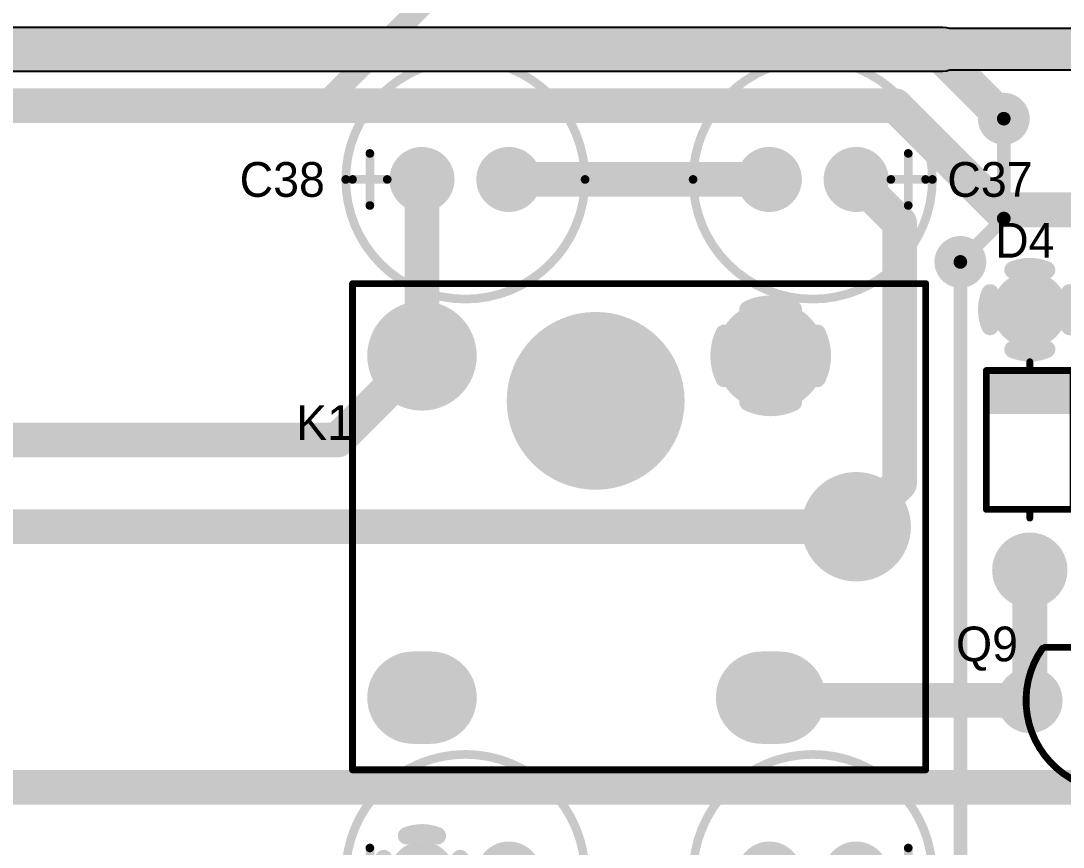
# Model space of a CAD drawing. Header units: millimetres. Extents: x 37 to 228, y -28 to 210.
# Drawn here: x 98.79 to 129.28, y 113.85 to 138.02 of the extents above; entities that cross this region are included whole.
import ezdxf

# ---------------------------------------------------------------- set-up
doc = ezdxf.new("R2010")
doc.units = ezdxf.units.MM
for name, color, linetype in [('BottomLayer', 5, 'Continuous'), ('BottomSolder', 6, 'Continuous'), ('InternalPlane1', 76, 'Continuous'), ('InternalPlane2', 16, 'Continuous'), ('MultiLayer', 9, 'Continuous'), ('TopLayer', 1, 'Continuous'), ('TopOverlay', 2, 'Continuous'), ('TopSolder', 216, 'Continuous')]:
    doc.layers.add(name, color=color, linetype=linetype)

# ---------------------------------------------------------------- blocks, each defined once
blk = doc.blocks.new('TO_92_M_65')
at = {"layer": 'BottomLayer', "const_width": 0.762}
for points in [[(-2.921, 0, 1), (-2.159, 0, 1)], [(-0.381, 0, 1), (0.381, 0, 1)], [(2.159, 0, 1), (2.921, 0, 1)]]:
    blk.add_lwpolyline(points, format="xyb", close=True, dxfattribs=at)
at = {"layer": 'BottomSolder', "const_width": 0.864}
for points in [[(-2.972, 0, 1), (-2.108, 0, 1)], [(-0.432, 0, 1), (0.432, 0, 1)], [(2.108, 0, 1), (2.972, 0, 1)]]:
    blk.add_lwpolyline(points, format="xyb", close=True, dxfattribs=at)
at = {"layer": 'InternalPlane1', "const_width": 0.508}
for points in [[(-2.994, 1.124, -0.19438), (-2.086, 1.124)], [(-3.664, -0.454, -0.19438), (-3.664, 0.454)], [(-1.416, 0.454, -0.19438), (-1.416, -0.454)], [(-2.086, -1.124, -0.19438), (-2.994, -1.124)]]:
    blk.add_lwpolyline(points, format="xyb", dxfattribs=at)
at = {"layer": 'InternalPlane1'}
for points, const_width in [([(-3.121, 1.124, 1), (-2.867, 1.124, 1)], 0.254), ([(-2.213, 1.124, 1), (-1.959, 1.124, 1)], 0.254), ([(-0.479, 0, 1), (0.479, 0, 1)], 0.958), ([(2.061, 0, 1), (3.019, 0, 1)], 0.958), ([(-3.791, 0.454, 1), (-3.537, 0.454, 1)], 0.254), ([(-1.543, 0.454, 1), (-1.289, 0.454, 1)], 0.254), ([(-3.791, -0.454, 1), (-3.537, -0.454, 1)], 0.254), ([(-1.543, -0.454, 1), (-1.289, -0.454, 1)], 0.254), ([(-3.121, -1.124, 1), (-2.867, -1.124, 1)], 0.254), ([(-2.213, -1.124, 1), (-1.959, -1.124, 1)], 0.254)]:
    blk.add_lwpolyline(points, format="xyb", close=True, dxfattribs=dict(at, const_width=const_width))
at = {"layer": 'InternalPlane2', "const_width": 0.958}
for points in [[(-3.019, 0, 1), (-2.061, 0, 1)], [(-0.479, 0, 1), (0.479, 0, 1)], [(2.061, 0, 1), (3.019, 0, 1)]]:
    blk.add_lwpolyline(points, format="xyb", close=True, dxfattribs=at)
at = {"layer": 'MultiLayer', "const_width": 0.762}
for points in [[(-2.921, 0, 1), (-2.159, 0, 1)], [(-0.381, 0, 1), (0.381, 0, 1)], [(2.159, 0, 1), (2.921, 0, 1)]]:
    blk.add_lwpolyline(points, format="xyb", close=True, dxfattribs=at)
at = {"layer": 'TopLayer', "const_width": 0.762}
for points in [[(-2.921, 0, 1), (-2.159, 0, 1)], [(-0.381, 0, 1), (0.381, 0, 1)], [(2.159, 0, 1), (2.921, 0, 1)]]:
    blk.add_lwpolyline(points, format="xyb", close=True, dxfattribs=at)
at = {"layer": 'TopOverlay', "const_width": 0.2}
blk.add_lwpolyline([(-2.171, -1.52, -1.920982), (2.171, -1.52)], format="xyb", dxfattribs=at)
at = {"layer": 'TopOverlay', "const_width": 0.1}
for points in [[(-2.221, -1.52, 1), (-2.121, -1.52, 1)], [(-2.15, -1.55, 1), (-2.05, -1.55, 1)], [(2.05, -1.55, 1), (2.15, -1.55, 1)], [(2.121, -1.52, 1), (2.221, -1.52, 1)]]:
    blk.add_lwpolyline(points, format="xyb", close=True, dxfattribs=at)
at = {"layer": 'TopOverlay', "const_width": 0.2}
blk.add_lwpolyline([(2.1, -1.55), (-2.1, -1.55)], dxfattribs=at)
at = {"layer": 'TopSolder', "const_width": 0.864}
for points in [[(-2.972, 0, 1), (-2.108, 0, 1)], [(-0.432, 0, 1), (0.432, 0, 1)], [(2.108, 0, 1), (2.972, 0, 1)]]:
    blk.add_lwpolyline(points, format="xyb", close=True, dxfattribs=at)
blk = doc.blocks.new('RELAY_JJM_72')
at = {"layer": 'BottomLayer', "const_width": 2.5}
for points in [[(2.75, 5), (2.25, 5)], [(12.95, 5), (12.45, 5)]]:
    blk.add_lwpolyline(points, dxfattribs=at)
at = {"layer": 'BottomLayer'}
for points, const_width in [([(1.625, 5, 1), (2.875, 5, 1)], 1.25), ([(2.125, 5, 1), (3.375, 5, 1)], 1.25), ([(11.825, 5, 1), (13.075, 5, 1)], 1.25), ([(12.325, 5, 1), (13.575, 5, 1)], 1.25), ([(-0.75, 0, 1), (0.75, 0, 1)], 1.5), ([(1.75, -5, 1), (3.25, -5, 1)], 1.5), ([(11.95, -5, 1), (13.45, -5, 1)], 1.5)]:
    blk.add_lwpolyline(points, format="xyb", close=True, dxfattribs=dict(at, const_width=const_width))
at = {"layer": 'BottomSolder', "const_width": 2.703}
for points in [[(2.75, 5), (2.25, 5)], [(12.95, 5), (12.45, 5)]]:
    blk.add_lwpolyline(points, dxfattribs=at)
at = {"layer": 'BottomSolder'}
for points, const_width in [([(1.574, 5, 1), (2.926, 5, 1)], 1.352), ([(2.074, 5, 1), (3.426, 5, 1)], 1.352), ([(11.774, 5, 1), (13.126, 5, 1)], 1.352), ([(12.274, 5, 1), (13.626, 5, 1)], 1.352), ([(-0.801, 0, 1), (0.801, 0, 1)], 1.602), ([(1.699, -5, 1), (3.301, -5, 1)], 1.602), ([(11.899, -5, 1), (13.501, -5, 1)], 1.602)]:
    blk.add_lwpolyline(points, format="xyb", close=True, dxfattribs=dict(at, const_width=const_width))
at = {"layer": 'InternalPlane1', "const_width": 1.258}
for points in [[(1.871, 5, 1), (3.129, 5, 1)], [(12.071, 5, 1), (13.329, 5, 1)], [(-0.629, 0, 1), (0.629, 0, 1)], [(1.871, -5, 1), (3.129, -5, 1)], [(12.071, -5, 1), (13.329, -5, 1)]]:
    blk.add_lwpolyline(points, format="xyb", close=True, dxfattribs=at)
at = {"layer": 'InternalPlane2'}
for points, const_width in [([(1.871, 5, 1), (3.129, 5, 1)], 1.258), ([(12.071, 5, 1), (13.329, 5, 1)], 1.258), ([(-0.629, 0, 1), (0.629, 0, 1)], 1.258), ([(1.71, -3.641, 1), (1.964, -3.641, 1)], 0.254), ([(3.036, -3.641, 1), (3.29, -3.641, 1)], 0.254), ([(12.071, -5, 1), (13.329, -5, 1)], 1.258), ([(1.014, -4.337, 1), (1.268, -4.337, 1)], 0.254), ([(3.732, -4.337, 1), (3.986, -4.337, 1)], 0.254), ([(1.014, -5.663, 1), (1.268, -5.663, 1)], 0.254), ([(3.732, -5.663, 1), (3.986, -5.663, 1)], 0.254), ([(1.71, -6.359, 1), (1.964, -6.359, 1)], 0.254), ([(3.036, -6.359, 1), (3.29, -6.359, 1)], 0.254)]:
    blk.add_lwpolyline(points, format="xyb", close=True, dxfattribs=dict(at, const_width=const_width))
at = {"layer": 'InternalPlane2', "const_width": 0.508}
for points in [[(1.837, -3.641, -0.230868), (3.163, -3.641)], [(1.141, -5.663, -0.230868), (1.141, -4.337)], [(3.859, -4.337, -0.230868), (3.859, -5.663)], [(3.163, -6.359, -0.230868), (1.837, -6.359)]]:
    blk.add_lwpolyline(points, format="xyb", dxfattribs=at)
at = {"layer": 'MultiLayer', "const_width": 2.5}
for points in [[(2.75, 5), (2.25, 5)], [(12.95, 5), (12.45, 5)]]:
    blk.add_lwpolyline(points, dxfattribs=at)
at = {"layer": 'MultiLayer'}
for points, const_width in [([(1.625, 5, 1), (2.875, 5, 1)], 1.25), ([(2.125, 5, 1), (3.375, 5, 1)], 1.25), ([(11.825, 5, 1), (13.075, 5, 1)], 1.25), ([(12.325, 5, 1), (13.575, 5, 1)], 1.25), ([(-0.75, 0, 1), (0.75, 0, 1)], 1.5), ([(1.75, -5, 1), (3.25, -5, 1)], 1.5), ([(11.95, -5, 1), (13.45, -5, 1)], 1.5)]:
    blk.add_lwpolyline(points, format="xyb", close=True, dxfattribs=dict(at, const_width=const_width))
at = {"layer": 'TopLayer', "const_width": 2.5}
for points in [[(2.75, 5), (2.25, 5)], [(12.95, 5), (12.45, 5)]]:
    blk.add_lwpolyline(points, dxfattribs=at)
at = {"layer": 'TopLayer'}
for points, const_width in [([(1.625, 5, 1), (2.875, 5, 1)], 1.25), ([(2.125, 5, 1), (3.375, 5, 1)], 1.25), ([(11.825, 5, 1), (13.075, 5, 1)], 1.25), ([(12.325, 5, 1), (13.575, 5, 1)], 1.25), ([(-0.75, 0, 1), (0.75, 0, 1)], 1.5), ([(1.75, -5, 1), (3.25, -5, 1)], 1.5), ([(11.95, -5, 1), (13.45, -5, 1)], 1.5)]:
    blk.add_lwpolyline(points, format="xyb", close=True, dxfattribs=dict(at, const_width=const_width))
at = {"layer": 'TopOverlay', "const_width": 0.2}
for points in [[(-2.032, 7.112), (-2.032, -7.112)], [(14.732, 7.112), (-2.032, 7.112)], [(14.732, 7.112), (14.732, -7.112)], [(14.732, -7.112), (-2.032, -7.112)]]:
    blk.add_lwpolyline(points, dxfattribs=at)
at = {"layer": 'TopOverlay', "const_width": 0.1}
for points in [[(-2.082, 7.112, 1), (-1.982, 7.112, 1)], [(-2.082, 7.112, 1), (-1.982, 7.112, 1)], [(14.682, 7.112, 1), (14.782, 7.112, 1)], [(14.682, 7.112, 1), (14.782, 7.112, 1)], [(-2.082, -7.112, 1), (-1.982, -7.112, 1)], [(-2.082, -7.112, 1), (-1.982, -7.112, 1)], [(14.682, -7.112, 1), (14.782, -7.112, 1)], [(14.682, -7.112, 1), (14.782, -7.112, 1)]]:
    blk.add_lwpolyline(points, format="xyb", close=True, dxfattribs=at)
at = {"layer": 'TopSolder', "const_width": 2.703}
for points in [[(2.75, 5), (2.25, 5)], [(12.95, 5), (12.45, 5)]]:
    blk.add_lwpolyline(points, dxfattribs=at)
at = {"layer": 'TopSolder'}
for points, const_width in [([(1.574, 5, 1), (2.926, 5, 1)], 1.352), ([(2.074, 5, 1), (3.426, 5, 1)], 1.352), ([(11.774, 5, 1), (13.126, 5, 1)], 1.352), ([(12.274, 5, 1), (13.626, 5, 1)], 1.352), ([(-0.801, 0, 1), (0.801, 0, 1)], 1.602), ([(1.699, -5, 1), (3.301, -5, 1)], 1.602), ([(11.899, -5, 1), (13.501, -5, 1)], 1.602)]:
    blk.add_lwpolyline(points, format="xyb", close=True, dxfattribs=dict(at, const_width=const_width))
blk = doc.blocks.new('DIODE_0_3_80')
at = {"layer": 'BottomLayer', "const_width": 1}
for points in [[(-4.31, 0, 1), (-3.31, 0, 1)], [(3.31, 0, 1), (4.31, 0, 1)]]:
    blk.add_lwpolyline(points, format="xyb", close=True, dxfattribs=at)
at = {"layer": 'BottomSolder', "const_width": 1.102}
for points in [[(-4.361, 0, 1), (-3.259, 0, 1)], [(3.259, 0, 1), (4.361, 0, 1)]]:
    blk.add_lwpolyline(points, format="xyb", close=True, dxfattribs=at)
at = {"layer": 'InternalPlane1', "const_width": 1.008}
for points in [[(-4.314, 0, 1), (-3.306, 0, 1)], [(3.306, 0, 1), (4.314, 0, 1)]]:
    blk.add_lwpolyline(points, format="xyb", close=True, dxfattribs=at)
at = {"layer": 'InternalPlane2', "const_width": 0.508}
for points in [[(-4.303, 1.162, -0.203452), (-3.317, 1.162)], [(-4.972, -0.493, -0.203452), (-4.972, 0.493)], [(-2.648, 0.493, -0.203452), (-2.648, -0.493)], [(-3.317, -1.162, -0.203452), (-4.303, -1.162)]]:
    blk.add_lwpolyline(points, format="xyb", dxfattribs=at)
at = {"layer": 'InternalPlane2'}
for points, const_width in [([(-4.43, 1.162, 1), (-4.176, 1.162, 1)], 0.254), ([(-3.444, 1.162, 1), (-3.19, 1.162, 1)], 0.254), ([(3.306, 0, 1), (4.314, 0, 1)], 1.008), ([(-5.099, 0.493, 1), (-4.845, 0.493, 1)], 0.254), ([(-2.775, 0.493, 1), (-2.521, 0.493, 1)], 0.254), ([(-5.099, -0.493, 1), (-4.845, -0.493, 1)], 0.254), ([(-2.775, -0.493, 1), (-2.521, -0.493, 1)], 0.254), ([(-4.43, -1.162, 1), (-4.176, -1.162, 1)], 0.254), ([(-3.444, -1.162, 1), (-3.19, -1.162, 1)], 0.254)]:
    blk.add_lwpolyline(points, format="xyb", close=True, dxfattribs=dict(at, const_width=const_width))
at = {"layer": 'MultiLayer', "const_width": 1}
for points in [[(-4.31, 0, 1), (-3.31, 0, 1)], [(3.31, 0, 1), (4.31, 0, 1)]]:
    blk.add_lwpolyline(points, format="xyb", close=True, dxfattribs=at)
at = {"layer": 'TopLayer', "const_width": 1}
for points in [[(-4.31, 0, 1), (-3.31, 0, 1)], [(3.31, 0, 1), (4.31, 0, 1)]]:
    blk.add_lwpolyline(points, format="xyb", close=True, dxfattribs=at)
at = {"layer": 'TopOverlay', "const_width": 0.2}
for points in [[(-2.032, -1.27), (-2.032, 1.27)], [(2.032, 1.27), (-2.032, 1.27)], [(2.032, -1.27), (2.032, 1.27)], [(-2.032, 0), (-2.286, 0)], [(2.286, 0), (2.032, 0)], [(2.032, -1.27), (-2.032, -1.27)]]:
    blk.add_lwpolyline(points, dxfattribs=at)
at = {"layer": 'TopOverlay', "const_width": 0.1}
for points in [[(-2.082, 1.27, 1), (-1.982, 1.27, 1)], [(-2.082, 1.27, 1), (-1.982, 1.27, 1)], [(1.982, 1.27, 1), (2.082, 1.27, 1)], [(1.982, 1.27, 1), (2.082, 1.27, 1)], [(-2.336, 0, 1), (-2.236, 0, 1)], [(-2.082, 0, 1), (-1.982, 0, 1)], [(1.982, 0, 1), (2.082, 0, 1)], [(2.236, 0, 1), (2.336, 0, 1)], [(-2.082, -1.27, 1), (-1.982, -1.27, 1)], [(-2.082, -1.27, 1), (-1.982, -1.27, 1)], [(1.982, -1.27, 1), (2.082, -1.27, 1)], [(1.982, -1.27, 1), (2.082, -1.27, 1)]]:
    blk.add_lwpolyline(points, format="xyb", close=True, dxfattribs=at)
at = {"layer": 'TopOverlay'}
blk.add_solid([(-2.032, -1.27), (-0.762, -1.27), (-2.032, 1.27), (-0.762, 1.27)], dxfattribs=at)
at = {"layer": 'TopSolder', "const_width": 1.102}
for points in [[(-4.361, 0, 1), (-3.259, 0, 1)], [(3.259, 0, 1), (4.361, 0, 1)]]:
    blk.add_lwpolyline(points, format="xyb", close=True, dxfattribs=at)
blk = doc.blocks.new('CAP_0_1_109')
at = {"layer": 'BottomLayer', "const_width": 0.762}
for points in [[(-1.651, 0, 1), (-0.889, 0, 1)], [(0.889, 0, 1), (1.651, 0, 1)]]:
    blk.add_lwpolyline(points, format="xyb", close=True, dxfattribs=at)
at = {"layer": 'BottomSolder', "const_width": 0.864}
for points in [[(-1.702, 0, 1), (-0.838, 0, 1)], [(0.838, 0, 1), (1.702, 0, 1)]]:
    blk.add_lwpolyline(points, format="xyb", close=True, dxfattribs=at)
at = {"layer": 'InternalPlane1', "const_width": 0.952}
for points in [[(-1.746, 0, 1), (-0.794, 0, 1)], [(0.794, 0, 1), (1.746, 0, 1)]]:
    blk.add_lwpolyline(points, format="xyb", close=True, dxfattribs=at)
at = {"layer": 'InternalPlane2', "const_width": 0.952}
for points in [[(-1.746, 0, 1), (-0.794, 0, 1)], [(0.794, 0, 1), (1.746, 0, 1)]]:
    blk.add_lwpolyline(points, format="xyb", close=True, dxfattribs=at)
at = {"layer": 'MultiLayer', "const_width": 0.762}
for points in [[(-1.651, 0, 1), (-0.889, 0, 1)], [(0.889, 0, 1), (1.651, 0, 1)]]:
    blk.add_lwpolyline(points, format="xyb", close=True, dxfattribs=at)
at = {"layer": 'TopLayer', "const_width": 0.762}
for points in [[(-1.651, 0, 1), (-0.889, 0, 1)], [(0.889, 0, 1), (1.651, 0, 1)]]:
    blk.add_lwpolyline(points, format="xyb", close=True, dxfattribs=at)
at = {"layer": 'TopOverlay'}
for points, const_width in [([(3.5, 0, 1), (-3.5, 0, 1)], 0.254), ([(-2.857, 0.762, 1), (-2.731, 0.762, 1)], 0.127), ([(-3.564, 0, 1), (-3.437, 0, 1)], 0.127), ([(-3.365, 0, 1), (-3.239, 0, 1)], 0.127), ([(-2.349, 0, 1), (-2.223, 0, 1)], 0.127), ([(3.437, 0, 1), (3.564, 0, 1)], 0.127), ([(-2.857, -0.762, 1), (-2.731, -0.762, 1)], 0.127)]:
    blk.add_lwpolyline(points, format="xyb", close=True, dxfattribs=dict(at, const_width=const_width))
at = {"layer": 'TopOverlay', "const_width": 0.254}
for points in [[(-2.794, 0.762), (-2.794, -0.762)], [(-2.286, 0), (-3.302, 0)]]:
    blk.add_lwpolyline(points, dxfattribs=at)
at = {"layer": 'TopSolder', "const_width": 0.864}
for points in [[(-1.702, 0, 1), (-0.838, 0, 1)], [(0.838, 0, 1), (1.702, 0, 1)]]:
    blk.add_lwpolyline(points, format="xyb", close=True, dxfattribs=at)
blk = doc.blocks.new('CAP_0_1_110')
at = {"layer": 'BottomLayer', "const_width": 0.762}
for points in [[(-1.651, 0, 1), (-0.889, 0, 1)], [(0.889, 0, 1), (1.651, 0, 1)]]:
    blk.add_lwpolyline(points, format="xyb", close=True, dxfattribs=at)
at = {"layer": 'BottomSolder', "const_width": 0.864}
for points in [[(-1.702, 0, 1), (-0.838, 0, 1)], [(0.838, 0, 1), (1.702, 0, 1)]]:
    blk.add_lwpolyline(points, format="xyb", close=True, dxfattribs=at)
at = {"layer": 'InternalPlane1', "const_width": 0.952}
for points in [[(-1.746, 0, 1), (-0.794, 0, 1)], [(0.794, 0, 1), (1.746, 0, 1)]]:
    blk.add_lwpolyline(points, format="xyb", close=True, dxfattribs=at)
at = {"layer": 'InternalPlane2', "const_width": 0.952}
for points in [[(-1.746, 0, 1), (-0.794, 0, 1)], [(0.794, 0, 1), (1.746, 0, 1)]]:
    blk.add_lwpolyline(points, format="xyb", close=True, dxfattribs=at)
at = {"layer": 'MultiLayer', "const_width": 0.762}
for points in [[(-1.651, 0, 1), (-0.889, 0, 1)], [(0.889, 0, 1), (1.651, 0, 1)]]:
    blk.add_lwpolyline(points, format="xyb", close=True, dxfattribs=at)
at = {"layer": 'TopLayer', "const_width": 0.762}
for points in [[(-1.651, 0, 1), (-0.889, 0, 1)], [(0.889, 0, 1), (1.651, 0, 1)]]:
    blk.add_lwpolyline(points, format="xyb", close=True, dxfattribs=at)
at = {"layer": 'TopOverlay'}
for points, const_width in [([(3.5, 0, 1), (-3.5, 0, 1)], 0.254), ([(-2.857, 0.762, 1), (-2.731, 0.762, 1)], 0.127), ([(-3.564, 0, 1), (-3.437, 0, 1)], 0.127), ([(-3.365, 0, 1), (-3.239, 0, 1)], 0.127), ([(-2.349, 0, 1), (-2.223, 0, 1)], 0.127), ([(3.437, 0, 1), (3.564, 0, 1)], 0.127), ([(-2.857, -0.762, 1), (-2.731, -0.762, 1)], 0.127)]:
    blk.add_lwpolyline(points, format="xyb", close=True, dxfattribs=dict(at, const_width=const_width))
at = {"layer": 'TopOverlay', "const_width": 0.254}
for points in [[(-2.794, -0.762), (-2.794, 0.762)], [(-3.302, 0), (-2.286, 0)]]:
    blk.add_lwpolyline(points, dxfattribs=at)
at = {"layer": 'TopSolder', "const_width": 0.864}
for points in [[(-1.702, 0, 1), (-0.838, 0, 1)], [(0.838, 0, 1), (1.702, 0, 1)]]:
    blk.add_lwpolyline(points, format="xyb", close=True, dxfattribs=at)
blk = doc.blocks.new('CAP_0_1_117')
at = {"layer": 'BottomLayer', "const_width": 0.762}
for points in [[(-1.651, 0, 1), (-0.889, 0, 1)], [(0.889, 0, 1), (1.651, 0, 1)]]:
    blk.add_lwpolyline(points, format="xyb", close=True, dxfattribs=at)
at = {"layer": 'BottomSolder', "const_width": 0.864}
for points in [[(-1.702, 0, 1), (-0.838, 0, 1)], [(0.838, 0, 1), (1.702, 0, 1)]]:
    blk.add_lwpolyline(points, format="xyb", close=True, dxfattribs=at)
at = {"layer": 'InternalPlane1', "const_width": 0.952}
for points in [[(-1.746, 0, 1), (-0.794, 0, 1)], [(0.794, 0, 1), (1.746, 0, 1)]]:
    blk.add_lwpolyline(points, format="xyb", close=True, dxfattribs=at)
at = {"layer": 'InternalPlane2', "const_width": 0.952}
for points in [[(-1.746, 0, 1), (-0.794, 0, 1)], [(0.794, 0, 1), (1.746, 0, 1)]]:
    blk.add_lwpolyline(points, format="xyb", close=True, dxfattribs=at)
at = {"layer": 'MultiLayer', "const_width": 0.762}
for points in [[(-1.651, 0, 1), (-0.889, 0, 1)], [(0.889, 0, 1), (1.651, 0, 1)]]:
    blk.add_lwpolyline(points, format="xyb", close=True, dxfattribs=at)
at = {"layer": 'TopLayer', "const_width": 0.762}
for points in [[(-1.651, 0, 1), (-0.889, 0, 1)], [(0.889, 0, 1), (1.651, 0, 1)]]:
    blk.add_lwpolyline(points, format="xyb", close=True, dxfattribs=at)
at = {"layer": 'TopOverlay'}
for points, const_width in [([(3.5, 0, 1), (-3.5, 0, 1)], 0.254), ([(-2.857, 0.762, 1), (-2.731, 0.762, 1)], 0.127), ([(-3.564, 0, 1), (-3.437, 0, 1)], 0.127), ([(-3.365, 0, 1), (-3.239, 0, 1)], 0.127), ([(-2.349, 0, 1), (-2.223, 0, 1)], 0.127), ([(3.437, 0, 1), (3.564, 0, 1)], 0.127), ([(-2.857, -0.762, 1), (-2.731, -0.762, 1)], 0.127)]:
    blk.add_lwpolyline(points, format="xyb", close=True, dxfattribs=dict(at, const_width=const_width))
at = {"layer": 'TopOverlay', "const_width": 0.254}
for points in [[(-2.794, 0.762), (-2.794, -0.762)], [(-2.286, 0), (-3.302, 0)]]:
    blk.add_lwpolyline(points, dxfattribs=at)
at = {"layer": 'TopSolder', "const_width": 0.864}
for points in [[(-1.702, 0, 1), (-0.838, 0, 1)], [(0.838, 0, 1), (1.702, 0, 1)]]:
    blk.add_lwpolyline(points, format="xyb", close=True, dxfattribs=at)
blk = doc.blocks.new('CAP_0_1_118')
at = {"layer": 'BottomLayer', "const_width": 0.762}
for points in [[(-1.651, 0, 1), (-0.889, 0, 1)], [(0.889, 0, 1), (1.651, 0, 1)]]:
    blk.add_lwpolyline(points, format="xyb", close=True, dxfattribs=at)
at = {"layer": 'BottomSolder', "const_width": 0.864}
for points in [[(-1.702, 0, 1), (-0.838, 0, 1)], [(0.838, 0, 1), (1.702, 0, 1)]]:
    blk.add_lwpolyline(points, format="xyb", close=True, dxfattribs=at)
at = {"layer": 'InternalPlane1', "const_width": 0.952}
for points in [[(-1.746, 0, 1), (-0.794, 0, 1)], [(0.794, 0, 1), (1.746, 0, 1)]]:
    blk.add_lwpolyline(points, format="xyb", close=True, dxfattribs=at)
at = {"layer": 'InternalPlane2', "const_width": 0.508}
for points in [[(-1.722, 1.119, -0.19438), (-0.818, 1.119)], [(-2.389, -0.452, -0.19438), (-2.389, 0.452)], [(-0.151, 0.452, -0.19438), (-0.151, -0.452)], [(-0.818, -1.119, -0.19438), (-1.722, -1.119)]]:
    blk.add_lwpolyline(points, format="xyb", dxfattribs=at)
at = {"layer": 'InternalPlane2'}
for points, const_width in [([(-1.849, 1.119, 1), (-1.595, 1.119, 1)], 0.254), ([(-0.945, 1.119, 1), (-0.691, 1.119, 1)], 0.254), ([(0.794, 0, 1), (1.746, 0, 1)], 0.952), ([(-2.516, 0.452, 1), (-2.262, 0.452, 1)], 0.254), ([(-0.278, 0.452, 1), (-0.024, 0.452, 1)], 0.254), ([(-2.516, -0.452, 1), (-2.262, -0.452, 1)], 0.254), ([(-0.278, -0.452, 1), (-0.024, -0.452, 1)], 0.254), ([(-1.849, -1.119, 1), (-1.595, -1.119, 1)], 0.254), ([(-0.945, -1.119, 1), (-0.691, -1.119, 1)], 0.254)]:
    blk.add_lwpolyline(points, format="xyb", close=True, dxfattribs=dict(at, const_width=const_width))
at = {"layer": 'MultiLayer', "const_width": 0.762}
for points in [[(-1.651, 0, 1), (-0.889, 0, 1)], [(0.889, 0, 1), (1.651, 0, 1)]]:
    blk.add_lwpolyline(points, format="xyb", close=True, dxfattribs=at)
at = {"layer": 'TopLayer', "const_width": 0.762}
for points in [[(-1.651, 0, 1), (-0.889, 0, 1)], [(0.889, 0, 1), (1.651, 0, 1)]]:
    blk.add_lwpolyline(points, format="xyb", close=True, dxfattribs=at)
at = {"layer": 'TopOverlay'}
for points, const_width in [([(3.5, 0, 1), (-3.5, 0, 1)], 0.254), ([(-2.857, 0.762, 1), (-2.731, 0.762, 1)], 0.127), ([(-3.564, 0, 1), (-3.437, 0, 1)], 0.127), ([(-3.365, 0, 1), (-3.239, 0, 1)], 0.127), ([(-2.349, 0, 1), (-2.223, 0, 1)], 0.127), ([(3.437, 0, 1), (3.564, 0, 1)], 0.127), ([(-2.857, -0.762, 1), (-2.731, -0.762, 1)], 0.127)]:
    blk.add_lwpolyline(points, format="xyb", close=True, dxfattribs=dict(at, const_width=const_width))
at = {"layer": 'TopOverlay', "const_width": 0.254}
for points in [[(-2.794, -0.762), (-2.794, 0.762)], [(-3.302, 0), (-2.286, 0)]]:
    blk.add_lwpolyline(points, dxfattribs=at)
at = {"layer": 'TopSolder', "const_width": 0.864}
for points in [[(-1.702, 0, 1), (-0.838, 0, 1)], [(0.838, 0, 1), (1.702, 0, 1)]]:
    blk.add_lwpolyline(points, format="xyb", close=True, dxfattribs=at)

msp = doc.modelspace()

# ---------------------------------------------------------------- linework, layer by layer
at = {"layer": 'BottomLayer'}
for points, const_width in [([(107.472, 135.412), (111.79, 139.73)], 0.635), ([(68.991, 135.412), (107.472, 135.412)], 0.635), ([(127.538, 132.237), (127.538, 135.158)], 0.4), ([(110.52, 128.22), (110.52, 133.38)], 1.016), ([(113.06, 133.38), (120.68, 133.38)], 1.016), ([(123.22, 133.38), (124.49, 132.11)], 1.016), ([(124.49, 124.49), (124.49, 132.11)], 1.016), ([(126.268, 130.967), (127.538, 132.237)], 0.4), ([(108.06, 125.76), (110.52, 128.22)], 1.016), ([(95.28, 125.76), (108.06, 125.76)], 1.016), ([(123.22, 123.22), (124.49, 124.49)], 1.016), ([(96.423, 123.22), (123.22, 123.22)], 1.016), ([(128.3, 118.14), (128.3, 121.95)], 1.016), ([(120.72, 118.22), (120.8, 118.14)], 1.016), ([(120.8, 118.14), (128.3, 118.14)], 1.016), ([(95.28, 115.6), (163.86, 115.6)], 1.016)]:
    msp.add_lwpolyline(points, dxfattribs=dict(at, const_width=const_width))
for points, const_width in [([(107.313, 135.412, 1), (107.631, 135.412, 1)], 0.318), ([(107.313, 135.412, 1), (107.631, 135.412, 1)], 0.318), ([(127.338, 135.158, 1), (127.738, 135.158, 1)], 0.4), ([(127.438, 135.158, 1), (127.638, 135.158, 1)], 0.2), ([(110.266, 133.38, 1), (110.774, 133.38, 1)], 0.508), ([(112.806, 133.38, 1), (113.314, 133.38, 1)], 0.508), ([(120.426, 133.38, 1), (120.934, 133.38, 1)], 0.508), ([(122.966, 133.38, 1), (123.474, 133.38, 1)], 0.508), ([(124.236, 132.11, 1), (124.744, 132.11, 1)], 0.508), ([(124.236, 132.11, 1), (124.744, 132.11, 1)], 0.508), ([(127.438, 132.237, 1), (127.638, 132.237, 1)], 0.2), ([(127.438, 132.237, 1), (127.638, 132.237, 1)], 0.2), ([(126.068, 130.967, 1), (126.468, 130.967, 1)], 0.4), ([(126.168, 130.967, 1), (126.368, 130.967, 1)], 0.2), ([(114.35, 126.903, 1), (116.85, 126.903, 1)], 2.5), ([(110.266, 128.22, 1), (110.774, 128.22, 1)], 0.508), ([(110.266, 128.22, 1), (110.774, 128.22, 1)], 0.508), ([(107.806, 125.76, 1), (108.314, 125.76, 1)], 0.508), ([(107.806, 125.76, 1), (108.314, 125.76, 1)], 0.508), ([(124.236, 124.49, 1), (124.744, 124.49, 1)], 0.508), ([(124.236, 124.49, 1), (124.744, 124.49, 1)], 0.508), ([(122.966, 123.22, 1), (123.474, 123.22, 1)], 0.508), ([(122.966, 123.22, 1), (123.474, 123.22, 1)], 0.508), ([(128.046, 121.95, 1), (128.554, 121.95, 1)], 0.508), ([(120.466, 118.22, 1), (120.974, 118.22, 1)], 0.508), ([(120.546, 118.14, 1), (121.054, 118.14, 1)], 0.508), ([(120.546, 118.14, 1), (121.054, 118.14, 1)], 0.508), ([(128.046, 118.14, 1), (128.554, 118.14, 1)], 0.508), ([(128.046, 118.14, 1), (128.554, 118.14, 1)], 0.508)]:
    msp.add_lwpolyline(points, format="xyb", close=True, dxfattribs=dict(at, const_width=const_width))
at = {"layer": 'BottomSolder', "const_width": 2.602}
msp.add_lwpolyline([(114.299, 126.903, 1), (116.901, 126.903, 1)], format="xyb", close=True, dxfattribs=at)
at = {"layer": 'InternalPlane1'}
for points, const_width in [([(127.159, 135.158, 1), (127.917, 135.158, 1)], 0.758), ([(125.889, 130.967, 1), (126.647, 130.967, 1)], 0.758), ([(114.596, 126.903, 1), (116.604, 126.903, 1)], 2.008)]:
    msp.add_lwpolyline(points, format="xyb", close=True, dxfattribs=dict(at, const_width=const_width))
at = {"layer": 'InternalPlane2'}
for p, q in [((125.76, 137.827), (73.057, 137.827)), ((125.86, 137.819), (125.76, 137.827)), ((125.957, 137.796), (125.86, 137.819)), ((125.966, 137.792), (125.957, 137.796)), ((138.46, 137.792), (125.966, 137.792)), ((72.42, 136.553), (125.76, 136.553)), ((125.76, 136.553), (125.86, 136.561)), ((125.86, 136.561), (125.957, 136.584)), ((125.957, 136.584), (125.966, 136.588)), ((125.966, 136.588), (137.858, 136.588))]:
    msp.add_line(p, q, dxfattribs=at)
for points, const_width in [([(72.42, 137.19), (125.76, 137.19)], 1.27), ([(125.76, 137.19), (138.46, 137.19)], 1.2)]:
    msp.add_lwpolyline(points, dxfattribs=dict(at, const_width=const_width))
for points, const_width in [([(125.442, 137.19, 1), (126.077, 137.19, 1)], 0.635), ([(125.46, 137.19, 1), (126.06, 137.19, 1)], 0.6), ([(127.159, 135.158, 1), (127.917, 135.158, 1)], 0.758), ([(125.889, 130.967, 1), (126.647, 130.967, 1)], 0.758), ([(114.596, 126.903, 1), (116.604, 126.903, 1)], 2.008)]:
    msp.add_lwpolyline(points, format="xyb", close=True, dxfattribs=dict(at, const_width=const_width))
at = {"layer": 'MultiLayer'}
for points, const_width in [([(127.338, 135.158, 1), (127.738, 135.158, 1)], 0.4), ([(126.068, 130.967, 1), (126.468, 130.967, 1)], 0.4), ([(114.35, 126.903, 1), (116.85, 126.903, 1)], 2.5)]:
    msp.add_lwpolyline(points, format="xyb", close=True, dxfattribs=dict(at, const_width=const_width))
at = {"layer": 'TopLayer'}
for points, const_width in [([(67.34, 137.19), (125.506, 137.19)], 1.016), ([(125.506, 137.19), (127.538, 135.158)], 1.016), ([(68.483, 135.539), (124.363, 135.539)], 1.016), ([(124.363, 135.539), (127.411, 132.491)], 1.016), ([(127.411, 132.491), (135.92, 132.491)], 1.016), ([(126.268, 88.342), (126.268, 130.967)], 0.4)]:
    msp.add_lwpolyline(points, dxfattribs=dict(at, const_width=const_width))
for points, const_width in [([(125.252, 137.19, 1), (125.76, 137.19, 1)], 0.508), ([(125.252, 137.19, 1), (125.76, 137.19, 1)], 0.508), ([(124.109, 135.539, 1), (124.617, 135.539, 1)], 0.508), ([(124.109, 135.539, 1), (124.617, 135.539, 1)], 0.508), ([(127.284, 135.158, 1), (127.792, 135.158, 1)], 0.508), ([(127.338, 135.158, 1), (127.738, 135.158, 1)], 0.4), ([(127.157, 132.491, 1), (127.665, 132.491, 1)], 0.508), ([(127.157, 132.491, 1), (127.665, 132.491, 1)], 0.508), ([(126.068, 130.967, 1), (126.468, 130.967, 1)], 0.4), ([(126.168, 130.967, 1), (126.368, 130.967, 1)], 0.2), ([(114.35, 126.903, 1), (116.85, 126.903, 1)], 2.5)]:
    msp.add_lwpolyline(points, format="xyb", close=True, dxfattribs=dict(at, const_width=const_width))
at = {"layer": 'TopSolder', "const_width": 2.602}
msp.add_lwpolyline([(114.299, 126.903, 1), (116.901, 126.903, 1)], format="xyb", close=True, dxfattribs=at)

# ---------------------------------------------------------------- block references
for name, p, rotation in [('CAP_0_1_110', (111.79, 133.38), 360), ('CAP_0_1_109', (121.95, 133.38), 180), ('DIODE_0_3_80', (128.3, 125.76), 270), ('RELAY_JJM_72', (123.22, 123.22), 180), ('TO_92_M_65', (130.84, 118.14), 180), ('CAP_0_1_117', (121.95, 113.06), 180)]:
    msp.add_blockref(name, p, dxfattribs=dict(rotation=rotation))
msp.add_blockref('CAP_0_1_118', (111.79, 113.06))

# ---------------------------------------------------------------- texts
at = {"layer": 'TopOverlay'}
for s, p in [('C38', (105.186, 132.872)), ('C37', (125.887, 132.872)), ('D4', (127.284, 131.094)), ('K1', (106.837, 125.76)), ('Q9', (126.141, 119.283))]:
    msp.add_text(s, height=1.016, dxfattribs=at).set_placement(p)

doc.saveas('drawing.dxf')
